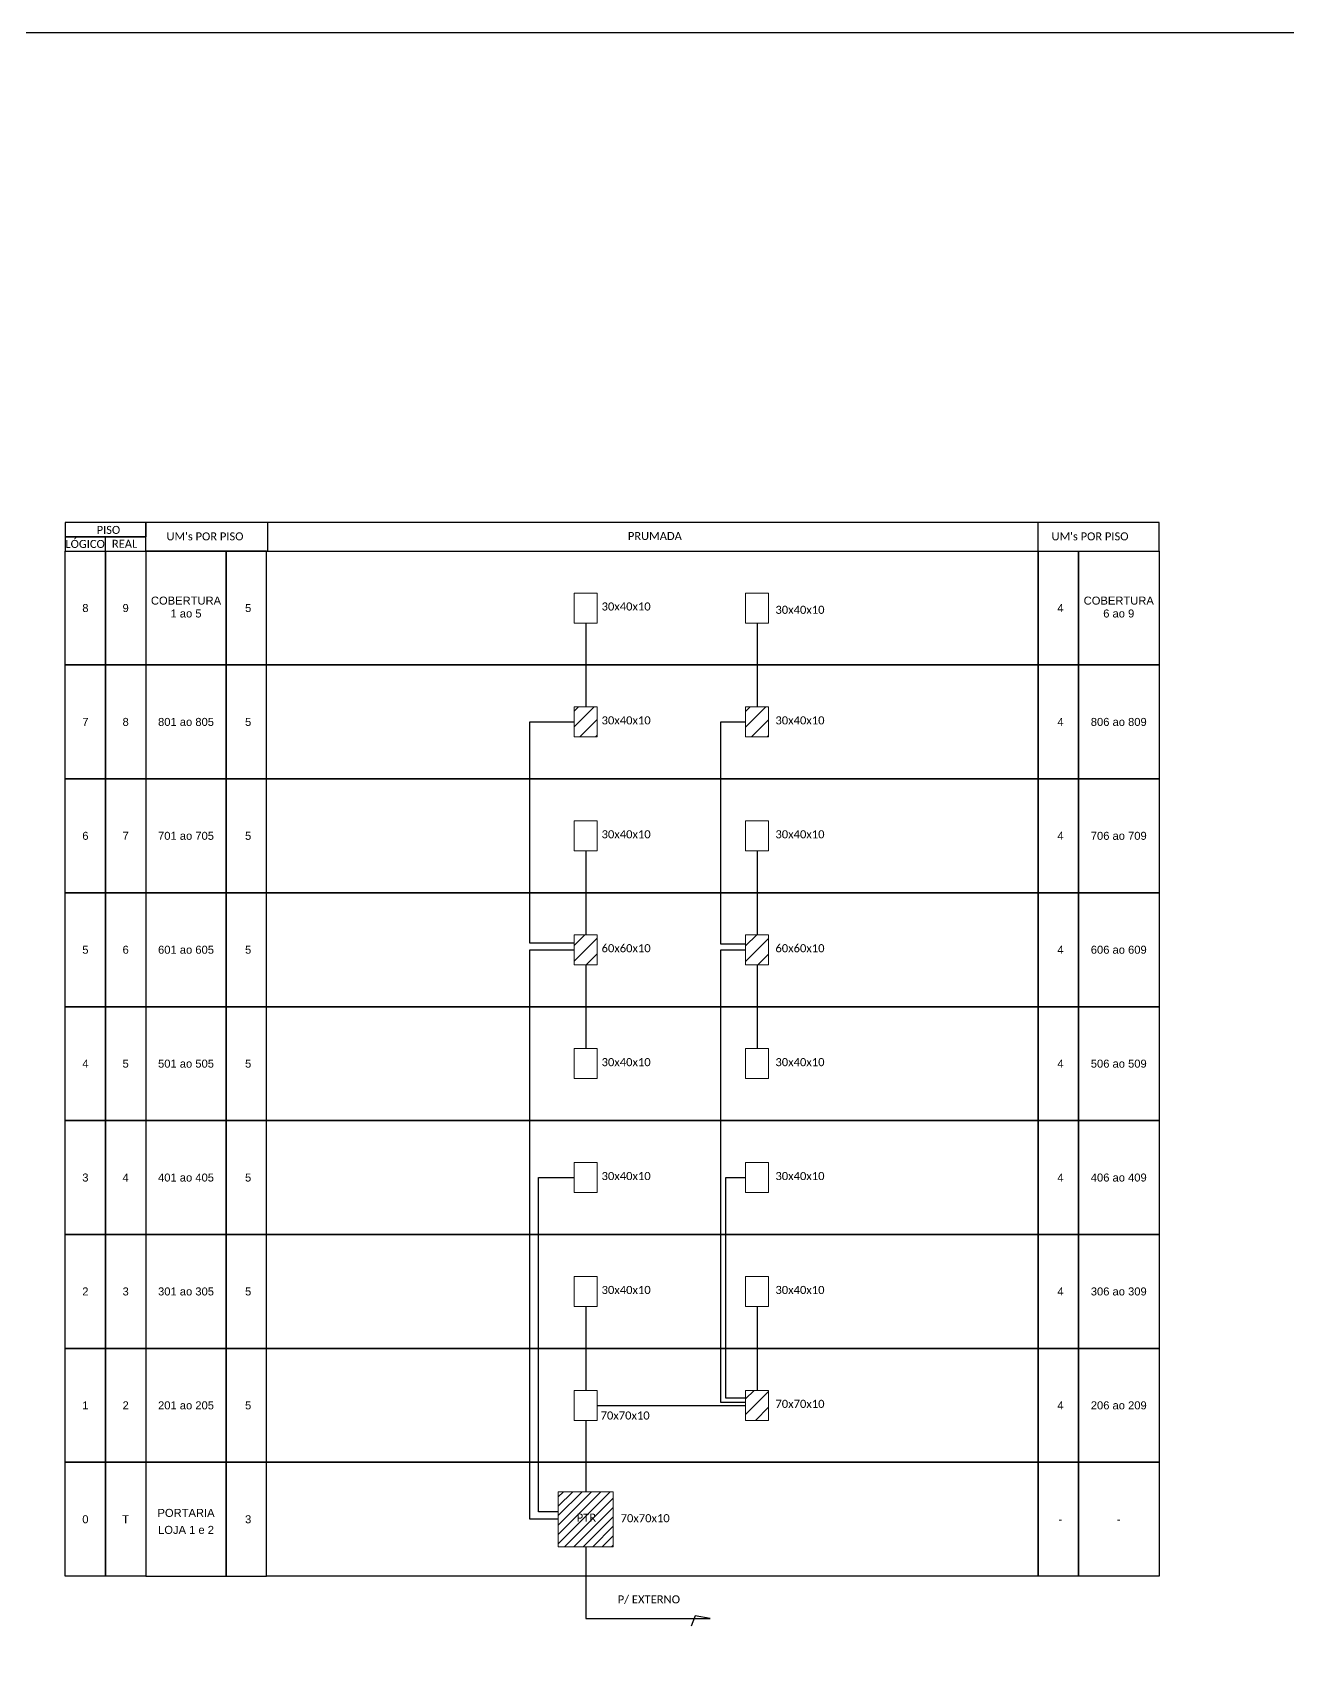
# Model space of a CAD drawing. Extents: x -89 to 749, y 705 to 1299.
# Drawn here: x 244.3 to 496.8, y 969.5 to 1299 of the extents above; entities that cross this region are included whole.
import ezdxf
from ezdxf.enums import TextEntityAlignment as Align

# ---------------------------------------------------------------- set-up
doc = ezdxf.new("R2010")
doc.units = 0
doc.styles.add('ARIAL', font='arial.ttf')
doc.styles.add('WMF-Calibri0', font='CALIBRI.TTF')

msp = doc.modelspace()

# ---------------------------------------------------------------- hatches: boundary and pattern name
h = msp.add_hatch()
h.set_pattern_fill('ANSI31', color=1, scale=0.7, style=0)
h.set_pattern_definition([(45, (-378.859, 342.4004), (-1.571545, 1.571545), [])])
h.paths.add_polyline_path([(357.87, 1163.37), (353.23, 1163.37), (353.23, 1157.33), (357.87, 1157.33)])
h.paths.add_polyline_path([(392.36, 1163.37), (387.73, 1163.37), (387.73, 1157.33), (392.36, 1157.33)])
h.paths.add_polyline_path([(392.36, 1117.53), (387.73, 1117.53), (387.73, 1111.49), (392.36, 1111.49)])
h.paths.add_polyline_path([(357.87, 1117.53), (353.23, 1117.53), (353.23, 1111.49), (357.87, 1111.49)])
h.paths.add_polyline_path([(392.36, 1025.84), (387.73, 1025.84), (387.73, 1019.81), (392.36, 1019.81)])
h.paths.add_polyline_path([(358.48, 1159.42), (369.05, 1159.42), (369.05, 1161.89), (358.48, 1161.89)], flags=9)
h.paths.add_polyline_path([(393.46, 1159.42), (404.03, 1159.42), (404.03, 1161.89), (393.46, 1161.89)], flags=9)
h.paths.add_polyline_path([(393.47, 1113.58), (404.03, 1113.58), (404.03, 1116.05), (393.47, 1116.05)], flags=9)
h.paths.add_polyline_path([(358.48, 1113.58), (369.05, 1113.58), (369.05, 1116.05), (358.48, 1116.05)], flags=9)
h.paths.add_polyline_path([(393.46, 1021.89), (404.03, 1021.89), (404.03, 1024.37), (393.46, 1024.37)], flags=9)
h = msp.add_hatch()
h.set_pattern_fill('ANSI31', color=1, scale=0.42)
h.set_pattern_definition([(45, (-155.2444, 2875.3175), (-0.9429269, 0.9429269), [])])
h.paths.add_polyline_path([(361.08, 1005.44), (350.02, 1005.44), (350.02, 994.37), (361.08, 994.37)])
h.paths.add_polyline_path([(353.33, 999.02), (358.1, 999.02), (358.1, 1001.45), (353.33, 1001.45)], flags=24)

# ---------------------------------------------------------------- linework, layer by layer
for points in [[(-89.32, 705.02), (749.25, 705.02), (749.25, 1299.02), (-89.32, 1299.02), (-89.32, 705.02)], [(267.01, 1194.73), (470.94, 1194.73), (470.94, 1200.49), (267.01, 1200.49), (267.01, 1200.49), (267.01, 1197.61)], [(291.55, 1194.73), (291.55, 1200.49)], [(446.62, 1194.73), (446.62, 1200.49)], [(258.91, 1194.73), (258.91, 1197.61)]]:
    msp.add_lwpolyline(points)
for points in [[(250.81, 1197.61), (267.01, 1197.61), (267.01, 1200.49), (250.81, 1200.49)], [(250.81, 1194.73), (267.01, 1194.73), (267.01, 1197.61), (250.81, 1197.61)], [(250.81, 1194.73), (258.91, 1194.73), (258.91, 1171.81), (250.81, 1171.81)], [(258.91, 1194.73), (267.01, 1194.73), (267.01, 1171.81), (258.91, 1171.81)], [(283.21, 1194.73), (267.01, 1194.73), (267.01, 1171.81), (283.21, 1171.81)], [(291.31, 1194.73), (283.21, 1194.73), (283.21, 1171.81), (291.31, 1171.81)], [(291.31, 1194.73), (446.63, 1194.73), (446.63, 1171.81), (291.31, 1171.81)], [(446.63, 1194.73), (454.74, 1194.73), (454.74, 1171.81), (446.63, 1171.81)], [(454.74, 1194.73), (470.94, 1194.73), (470.94, 1171.81), (454.74, 1171.81)], [(250.81, 1171.81), (258.91, 1171.81), (258.91, 1148.89), (250.81, 1148.89)], [(258.91, 1171.81), (267.01, 1171.81), (267.01, 1148.89), (258.91, 1148.89)], [(283.21, 1171.81), (267.01, 1171.81), (267.01, 1148.89), (283.21, 1148.89)], [(291.31, 1171.81), (283.21, 1171.81), (283.21, 1148.89), (291.31, 1148.89)], [(291.31, 1171.81), (446.63, 1171.81), (446.63, 1148.89), (291.31, 1148.89)], [(446.63, 1171.81), (454.74, 1171.81), (454.74, 1148.89), (446.63, 1148.89)], [(454.74, 1171.81), (470.94, 1171.81), (470.94, 1148.89), (454.74, 1148.89)], [(250.81, 1148.89), (258.91, 1148.89), (258.91, 1125.97), (250.81, 1125.97)], [(258.91, 1148.89), (267.01, 1148.89), (267.01, 1125.97), (258.91, 1125.97)], [(283.21, 1148.89), (267.01, 1148.89), (267.01, 1125.97), (283.21, 1125.97)], [(291.31, 1148.89), (283.21, 1148.89), (283.21, 1125.97), (291.31, 1125.97)], [(291.31, 1148.89), (446.63, 1148.89), (446.63, 1125.97), (291.31, 1125.97)], [(446.63, 1148.89), (454.74, 1148.89), (454.74, 1125.97), (446.63, 1125.97)], [(454.74, 1148.89), (470.94, 1148.89), (470.94, 1125.97), (454.74, 1125.97)], [(250.81, 1125.97), (258.91, 1125.97), (258.91, 1103.05), (250.81, 1103.05)], [(258.91, 1125.97), (267.01, 1125.97), (267.01, 1103.05), (258.91, 1103.05)], [(283.21, 1125.97), (267.01, 1125.97), (267.01, 1103.05), (283.21, 1103.05)], [(291.31, 1125.97), (283.21, 1125.97), (283.21, 1103.05), (291.31, 1103.05)], [(291.31, 1125.97), (446.63, 1125.97), (446.63, 1103.05), (291.31, 1103.05)], [(446.63, 1125.97), (454.74, 1125.97), (454.74, 1103.05), (446.63, 1103.05)], [(454.74, 1125.97), (470.94, 1125.97), (470.94, 1103.05), (454.74, 1103.05)], [(250.81, 1103.05), (258.91, 1103.05), (258.91, 1080.13), (250.81, 1080.13)], [(258.91, 1103.05), (267.01, 1103.05), (267.01, 1080.13), (258.91, 1080.13)], [(283.21, 1103.05), (267.01, 1103.05), (267.01, 1080.13), (283.21, 1080.13)], [(291.31, 1103.05), (283.21, 1103.05), (283.21, 1080.13), (291.31, 1080.13)], [(291.31, 1103.05), (446.63, 1103.05), (446.63, 1080.13), (291.31, 1080.13)], [(446.63, 1103.05), (454.74, 1103.05), (454.74, 1080.13), (446.63, 1080.13)], [(454.74, 1103.05), (470.94, 1103.05), (470.94, 1080.13), (454.74, 1080.13)], [(250.81, 1080.13), (258.91, 1080.13), (258.91, 1057.21), (250.81, 1057.21)], [(258.91, 1080.13), (267.01, 1080.13), (267.01, 1057.21), (258.91, 1057.21)], [(283.21, 1080.13), (267.01, 1080.13), (267.01, 1057.21), (283.21, 1057.21)], [(291.31, 1080.13), (283.21, 1080.13), (283.21, 1057.21), (291.31, 1057.21)], [(291.31, 1080.13), (446.63, 1080.13), (446.63, 1057.21), (291.31, 1057.21)], [(446.63, 1080.13), (454.74, 1080.13), (454.74, 1057.21), (446.63, 1057.21)], [(454.74, 1080.13), (470.94, 1080.13), (470.94, 1057.21), (454.74, 1057.21)], [(250.81, 1057.21), (258.91, 1057.21), (258.91, 1034.29), (250.81, 1034.29)], [(258.91, 1057.21), (267.01, 1057.21), (267.01, 1034.29), (258.91, 1034.29)], [(283.21, 1057.21), (267.01, 1057.21), (267.01, 1034.29), (283.21, 1034.29)], [(291.31, 1057.21), (283.21, 1057.21), (283.21, 1034.29), (291.31, 1034.29)], [(291.31, 1057.21), (446.63, 1057.21), (446.63, 1034.29), (291.31, 1034.29)], [(446.63, 1057.21), (454.74, 1057.21), (454.74, 1034.29), (446.63, 1034.29)], [(454.74, 1057.21), (470.94, 1057.21), (470.94, 1034.29), (454.74, 1034.29)], [(250.81, 1034.29), (258.91, 1034.29), (258.91, 1011.37), (250.81, 1011.37)], [(258.91, 1034.29), (267.01, 1034.29), (267.01, 1011.37), (258.91, 1011.37)], [(283.21, 1034.29), (267.01, 1034.29), (267.01, 1011.37), (283.21, 1011.37)], [(291.31, 1034.29), (283.21, 1034.29), (283.21, 1011.37), (291.31, 1011.37)], [(291.31, 1034.29), (446.63, 1034.29), (446.63, 1011.37), (291.31, 1011.37)], [(446.63, 1034.29), (454.74, 1034.29), (454.74, 1011.37), (446.63, 1011.37)], [(454.74, 1034.29), (470.94, 1034.29), (470.94, 1011.37), (454.74, 1011.37)], [(250.81, 1011.37), (258.91, 1011.37), (258.91, 988.45), (250.81, 988.45)], [(258.91, 1011.37), (267.01, 1011.37), (267.01, 988.45), (258.91, 988.45)], [(283.21, 1011.37), (267.01, 1011.37), (267.01, 988.45), (283.21, 988.45)], [(291.31, 1011.37), (283.21, 1011.37), (283.21, 988.45), (291.31, 988.45)], [(291.31, 1011.37), (446.63, 1011.37), (446.63, 988.45), (291.31, 988.45)], [(446.63, 1011.37), (454.74, 1011.37), (454.74, 988.45), (446.63, 988.45)], [(454.74, 1011.37), (470.94, 1011.37), (470.94, 988.45), (454.74, 988.45)]]:
    msp.add_lwpolyline(points, close=True)
at = {"color": 0, "lineweight": 0}
for points in [[(353.23, 1186.29), (357.87, 1186.29), (357.87, 1180.25), (353.23, 1180.25)], [(387.73, 1186.29), (392.36, 1186.29), (392.36, 1180.25), (387.73, 1180.25)], [(353.23, 1140.45), (357.87, 1140.45), (357.87, 1134.41), (353.23, 1134.41)], [(387.73, 1140.45), (392.36, 1140.45), (392.36, 1134.41), (387.73, 1134.41)], [(353.23, 1094.61), (357.87, 1094.61), (357.87, 1088.57), (353.23, 1088.57)], [(387.73, 1094.61), (392.36, 1094.61), (392.36, 1088.57), (387.73, 1088.57)], [(353.23, 1071.68), (357.87, 1071.68), (357.87, 1065.65), (353.23, 1065.65)], [(387.73, 1071.68), (392.36, 1071.68), (392.36, 1065.65), (387.73, 1065.65)], [(353.23, 1048.76), (357.87, 1048.76), (357.87, 1042.73), (353.23, 1042.73)], [(387.73, 1048.76), (392.36, 1048.76), (392.36, 1042.73), (387.73, 1042.73)], [(353.23, 1025.84), (357.87, 1025.84), (357.87, 1019.81), (353.23, 1019.81)]]:
    msp.add_lwpolyline(points, close=True, dxfattribs=at)
at = {"color": 3}
for points in [[(355.55, 1180.25), (355.55, 1163.37)], [(390.04, 1180.25), (390.04, 1163.37)], [(353.23, 1115.83), (344.31, 1115.83), (344.31, 1160.35), (353.23, 1160.35)], [(387.73, 1115.62), (382.72, 1115.62), (382.72, 1160.35), (387.73, 1160.35)], [(355.55, 1134.41), (355.55, 1117.53)], [(390.04, 1134.41), (390.04, 1117.53)], [(350.02, 999.91), (344.31, 999.91), (344.31, 1114.51), (353.23, 1114.51)], [(387.73, 1023.39), (382.72, 1023.39), (382.72, 1114.51), (387.73, 1114.51)], [(355.55, 1111.49), (355.55, 1094.61)], [(390.04, 1111.49), (390.04, 1094.61)], [(350.02, 1001.41), (346.08, 1001.41), (346.08, 1068.67), (353.23, 1068.67)], [(387.73, 1024.3), (383.77, 1024.3), (383.77, 1068.67), (387.73, 1068.67)], [(355.55, 1042.73), (355.55, 1025.84)], [(390.04, 1042.73), (390.04, 1025.84)], [(357.87, 1022.83), (387.73, 1022.83)], [(355.55, 1019.81), (355.55, 1005.44)]]:
    msp.add_lwpolyline(points, dxfattribs=at)
at = {"color": 10, "lineweight": 0}
for points in [[(353.23, 1163.37), (357.87, 1163.37), (357.87, 1157.33), (353.23, 1157.33)], [(387.73, 1163.37), (392.36, 1163.37), (392.36, 1157.33), (387.73, 1157.33)], [(353.23, 1117.53), (357.87, 1117.53), (357.87, 1111.49), (353.23, 1111.49)], [(387.73, 1117.53), (392.36, 1117.53), (392.36, 1111.49), (387.73, 1111.49)], [(387.73, 1025.84), (392.36, 1025.84), (392.36, 1019.81), (387.73, 1019.81)]]:
    msp.add_lwpolyline(points, close=True, dxfattribs=at)
at = {"color": 1, "lineweight": 0}
msp.add_lwpolyline([(350.02, 1005.44), (361.08, 1005.44), (361.08, 994.37), (350.02, 994.37)], close=True, dxfattribs=at)
at = {"color": 1}
msp.add_lwpolyline([(355.55, 994.37), (355.55, 979.94), (366.41, 979.94), (380.61, 979.94), (377.61, 980.46), (376.75, 978.43)], dxfattribs=at)

# ---------------------------------------------------------------- texts
at = {"style": 'WMF-Calibri0'}
for s, height, p in [('     PISO', 1.61, (254.28, 1198.18)), ('  LÓGICO', 1.61, (249.7, 1195.36)), ('    REAL', 1.61, (257.93, 1195.39)), ("UM's POR PISO", 1.61, (271.18, 1196.88)), ('PRUMADA', 1.61, (364.04, 1196.96)), ("UM's POR PISO", 1.61, (449.31, 1196.88)), ('30x40x10', 1.622, (358.75, 1182.77)), ('30x40x10', 1.622, (393.74, 1182.1)), ('30x40x10', 1.622, (358.75, 1136.93)), ('30x40x10', 1.622, (393.74, 1136.93)), ('30x40x10', 1.622, (358.75, 1091.08)), ('30x40x10', 1.622, (393.74, 1091.08)), ('30x40x10', 1.622, (358.75, 1068.16)), ('30x40x10', 1.622, (393.74, 1068.16)), ('30x40x10', 1.622, (358.75, 1045.24)), ('30x40x10', 1.622, (393.74, 1045.24)), ('PTR', 1.622, (353.74, 999.43)), ('70x70x10', 1.622, (362.58, 999.31)), ('P/ EXTERNO', 1.622, (361.99, 982.98))]:
    msp.add_text(s, height=height, dxfattribs=at).set_placement(p)
at = {"style": 'ARIAL'}
for s, p in [('8', (254.86, 1183.27)), ('9', (262.96, 1183.27)), ('COBERTURA', (275.11, 1184.76)), ('1 ao 5', (275.11, 1182.17)), ('5', (287.62, 1183.27)), ('4', (451.1, 1183.27)), ('COBERTURA', (462.84, 1184.76)), ('6 ao 9', (462.84, 1182.17)), ('7', (254.86, 1160.35)), ('8', (262.96, 1160.35)), ('801 ao 805', (275.11, 1160.35)), ('5', (287.62, 1160.35)), ('4', (451.1, 1160.35)), ('806 ao 809', (462.84, 1160.35)), ('6', (254.86, 1137.43)), ('7', (262.96, 1137.43)), ('701 ao 705', (275.11, 1137.43)), ('5', (287.62, 1137.43)), ('4', (451.1, 1137.43)), ('706 ao 709', (462.84, 1137.43)), ('5', (254.86, 1114.51)), ('6', (262.96, 1114.51)), ('601 ao 605', (275.11, 1114.51)), ('5', (287.62, 1114.51)), ('4', (451.1, 1114.51)), ('606 ao 609', (462.84, 1114.51)), ('4', (254.86, 1091.59)), ('5', (262.96, 1091.59)), ('501 ao 505', (275.11, 1091.59)), ('5', (287.62, 1091.59)), ('4', (451.1, 1091.59)), ('506 ao 509', (462.84, 1091.59)), ('3', (254.86, 1068.67)), ('4', (262.96, 1068.67)), ('401 ao 405', (275.11, 1068.67)), ('5', (287.62, 1068.67)), ('4', (451.1, 1068.67)), ('406 ao 409', (462.84, 1068.67)), ('2', (254.86, 1045.75)), ('3', (262.96, 1045.75)), ('301 ao 305', (275.11, 1045.75)), ('5', (287.62, 1045.75)), ('4', (451.1, 1045.75)), ('306 ao 309', (462.84, 1045.75)), ('1', (254.86, 1022.83)), ('2', (262.96, 1022.83)), ('201 ao 205', (275.11, 1022.83)), ('5', (287.62, 1022.83)), ('4', (451.1, 1022.83)), ('206 ao 209', (462.84, 1022.83)), ('PORTARIA', (275.11, 1001.19)), ('0', (254.86, 999.91)), ('T', (262.96, 999.91)), ('LOJA 1 e 2', (275.11, 997.77)), ('3', (287.62, 999.91)), ('-', (451.1, 999.91)), ('-', (462.84, 999.91))]:
    msp.add_text(s, height=1.61, dxfattribs=at).set_placement(p, align=Align.MIDDLE_CENTER)
at = {"color": 10, "style": 'WMF-Calibri0'}
for s, p in [('30x40x10', (358.75, 1159.85)), ('30x40x10', (393.74, 1159.85)), ('60x60x10', (358.75, 1114)), ('60x60x10', (393.74, 1114)), ('70x70x10', (393.74, 1022.32))]:
    msp.add_text(s, height=1.622, dxfattribs=at).set_placement(p)
at = {"color": 0, "style": 'WMF-Calibri0'}
msp.add_text('70x70x10', height=1.622, dxfattribs=at).set_placement((358.55, 1019.98))

doc.saveas('drawing.dxf')
